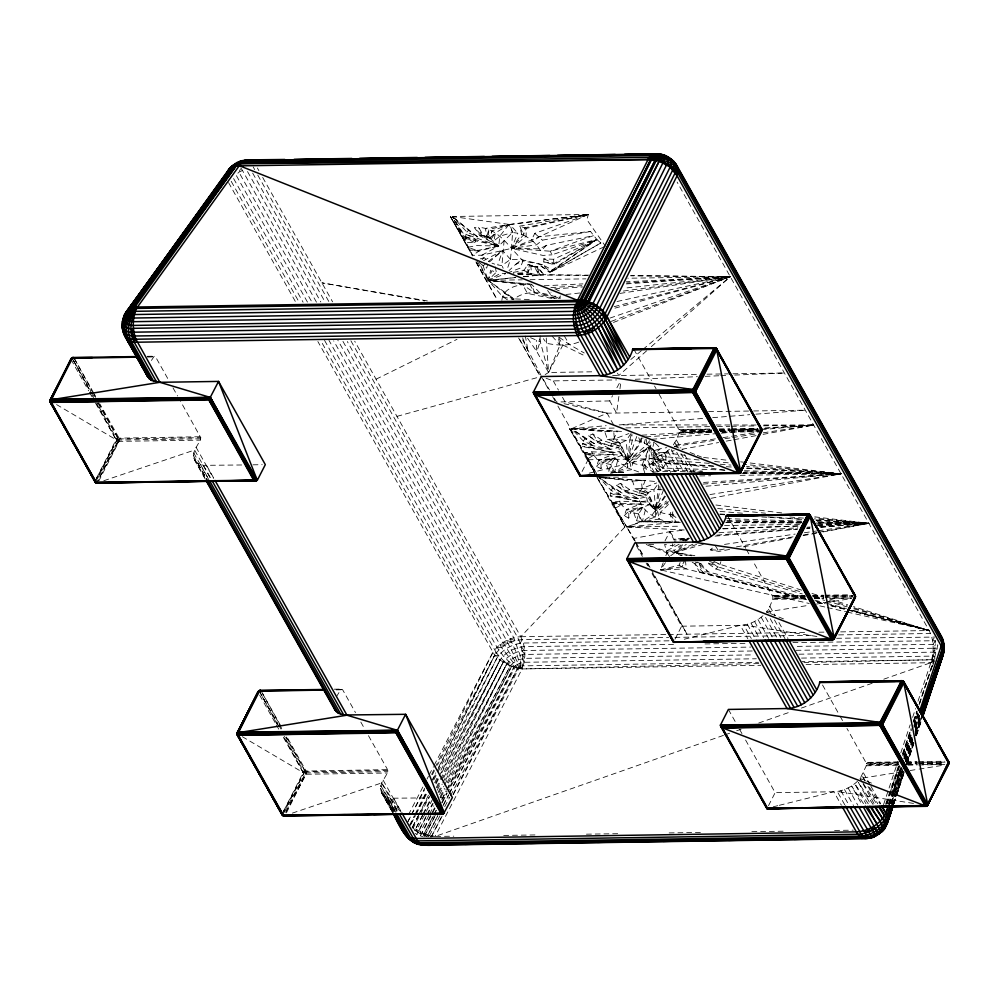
<?xml version="1.0" encoding="UTF-8"?>
<svg xmlns="http://www.w3.org/2000/svg" width="999" height="999" viewBox="0 0 999 999"><rect width="100%" height="100%" fill="white"/><g stroke="black" fill="none" stroke-linecap="round" stroke-linejoin="round"><path stroke-width="0.75" stroke-dasharray="5 3.75" d="M350.911 340.821L517.357 637C522.477 646.74 523.651 658.141 522.127 668.93L435.052 836.463L425.399 834.402L412.462 827.184L418.019 816.058M654.795 472.115C664.36 471.441 669.392 460.302 663.423 452.659L655.594 452.647C650.124 444.13 639.647 440.159 629.845 439.997L627.235 467.769L611.7 473.276M481.98 227.697C494.48 229.495 503.721 239.223 511.476 248.389L550.212 251.211L596.865 239.523L554.033 264.56L543.781 262L543.818 258.841L553.496 259.29L596.865 239.523L600.824 242.982L549.625 272.452L540.884 265.946L542.519 264.735L552.185 269.93L596.865 239.523L590.521 231.493L539.06 236.8L511.476 248.389L481.83 255.232L472.677 255.282L450.399 216.533L466.121 242.382L472.252 255.369M465.921 234.203L475.611 239.161L475.487 242.72L466.121 242.382L465.359 238.411L465.921 234.203L498.751 245.979L512.587 232.467L517.819 233.217L511.476 248.389L510.477 259.415L507.155 269.38M600.948 468.731L601.136 461.738L598.701 460.202L596.478 466.333L600.948 468.731L603.146 462.587L621.927 455.282C628.096 466.433 660.876 471.191 655.594 452.647L660.676 448.588L666.795 447.652M628.696 518.119L628.895 511.113L626.448 509.59L624.238 515.709L628.696 518.119L630.893 511.975L649.675 504.657C655.881 511.913 665.759 515.359 675.124 514.085M699.138 460.002L665.197 456.693L656.331 454.345L652.397 448.651L654.183 442.157L649.625 446.228L628.009 460.601L620.292 452.884L611.775 452.36L582.517 446.528L582.617 443.618L610.839 449.263L618.768 447.465L620.304 443.294L626.161 440.409L630.956 433.628M434.153 765.309L492.719 652.659C498.863 643.368 509.665 637.262 520.779 636.713L624.899 527.022L613.873 505.319L626.773 526.997L654.982 517.145L655.756 509.989L648.039 502.272L639.522 501.735L610.264 495.904L610.364 492.994L638.586 498.651L646.515 496.84L648.051 492.669L653.908 489.785L657.904 484.14M481.83 255.232L498.751 245.979L488.523 237.1L488.798 229.52L508.953 224.525L588.349 214.448L586.913 219.718L605.419 246.216M638.636 471.903L627.235 467.769L629.845 461.663L649.625 446.228L648.851 464.56L653.334 472.49L644.405 464.985L650.049 442.157M554.033 264.56L553.496 259.29M453.321 794.492L518.806 668.506L522.127 668.93C526.086 658.666 525.811 646.578 520.779 636.713L354.707 341.196M918.031 701.148L930.843 662.699C934.028 652.247 934.315 640.409 929.12 630.544L677.097 182.08M504.133 240.284L501.91 265.572L503.184 268.269M560.227 295.829L560.077 298.763L558.041 295.055M883.765 679.195L930.843 662.699L934.739 652.409L935.351 640.721L792.244 642.619M600.824 242.982L550.324 271.978L542.519 264.735L522.964 260.889L511.476 248.389L512.587 232.467L509.815 224.525L452.272 216.496L466.121 242.382M641.645 437.899L641.321 441.97L624.138 465.896L614.535 472.352L613.174 472.177L608.791 471.403L606.106 463.536L615.134 457.942L620.654 463.399L627.235 467.769M658.741 484.877L655.756 509.989L651.885 515.272L642.282 521.728L636.55 520.779L633.853 512.924L642.894 507.317C651.947 518.381 666.72 523.264 680.731 522.39M342.957 341.371L510.164 638.91L516.271 652.347L521.278 668.818L520.092 655.244L513.786 637.737L347.34 341.558M98.564 402.772L117.969 438.174L118.032 441.183L97.078 482.292L119.38 440.022L118.981 437.974L99.888 404.021M286.388 737.025L305.045 771.066L305.107 774.075L284.153 815.184M205.27 479.183L194.605 460.189L193.394 455.507L194.58 450.037L200.362 440.122L200.787 437.687L180.619 401.423M518.806 668.506L518.956 667.257L504.745 645.404L333.678 340.821M806.043 664.61L930.843 662.699L931.867 662.537L934.877 656.443L937.836 645.079L933.016 644.33L794.305 646.428M618.881 396.453L616.545 413.049L609.715 400.924L612.587 395.654M619.942 388.911L620.991 381.368M606.106 463.536L610.876 464.572L614.535 472.352L631.443 469.717L632.667 462.924L649.625 446.228L656.331 454.345L674.163 450.699M633.853 512.924L638.623 513.948L642.282 521.728L659.203 519.093L660.414 512.3L668.893 503.958M649.525 440.734L647.102 444.617L628.009 460.601A17.358 10.302 27 0 1 621.927 455.282L619.617 451.523L618.768 447.465L610.539 446.004L617.394 431.181L623.563 431.518M668.468 501.535L655.756 509.989A17.358 10.302 27 0 1 649.675 504.657L647.377 500.899L646.515 496.84L638.286 495.392L638.786 493.044L642.132 488.361L645.142 480.556L659.515 481.88M501.848 300.374C503.109 287.225 518.881 284.24 529.645 284.24L534.677 292.919L555.107 298.589M715.371 438.848L672.939 445.591L676.335 439.947L679.208 432.879L679.32 430.444L659.115 394.193M769.342 613.186L766.483 612.037L769.879 606.381L772.751 599.325L772.864 596.89L752.659 560.639M860.676 777.547L866.283 765.771L866.395 763.336L846.952 728.446M645.229 439.423L644.355 443.194L642.694 437.862M636.763 436.476L628.009 460.601L619.617 451.523L611.775 452.36L591.77 451.848L584.378 452.809L594.967 473.451M507.417 299.812L502.647 296.616L488.149 280.344L490.684 270.192M286.426 812.849L306.456 772.914L306.056 770.866L286.963 736.912M487.737 264.048L486.7 268.132L479.07 262.55L488.149 280.344L513.449 299.725C525.362 288.823 545.179 292.37 558.891 298.226M629.845 439.997L631.38 433.991M617.607 460.689L614.535 472.352L623.751 472.527M645.354 510.077L642.282 521.728L681.081 521.865M608.791 471.403L610.876 464.572L615.134 457.942L610.839 449.263L596.803 441.958L588.586 435.801L592.819 433.978L601.91 440.234L619.018 445.716L628.009 460.601L640.147 441.558L641.171 437.737M490.059 237.924L495.392 232.979L491.308 238.773L483.466 235.639L478.633 227.41L474.612 227.747L479.97 235.776L483.466 235.639L490.059 237.924L491.983 230.981L508.953 224.525L512.587 232.467L499.787 236.201L493.856 240.946L495.392 232.979L508.953 224.525L485.364 228.396L486.85 236.426L488.523 237.1L491.983 230.981M597.052 477.485L612.412 502.897L624.899 527.022L597.052 477.485L626.773 526.997L676.061 522.365L672.152 514.36L673.363 510.039M486.85 236.426L488.798 229.52M97.827 402.997L117.969 438.174L119.318 438.911L117.632 439.073L116.733 440.472L95.692 481.818L119.318 438.911L200.787 437.687M284.253 812L306.393 771.802L387.862 770.566L387.437 773.014L381.655 782.929L380.469 788.398L381.68 793.081L392.195 811.8M636.55 520.779L638.623 513.948L642.894 507.317L638.586 498.651L624.562 491.346L616.346 485.189L620.566 483.366L629.657 489.622L646.765 495.104L655.756 509.989L666.495 500.986M889.21 804.495L893.006 792.619M893.481 791.133L901.061 767.369M903.895 758.466L911.475 734.702M913.848 727.284L918.118 713.923M720.903 561.613L720.042 564.323L709.053 561.363L718.256 566.97L802.896 592.494M888.81 804.008L900.286 768.493M904.107 756.655L911.75 732.979M914.147 725.574L917.969 713.736M892.856 804.37L896.228 794.018M896.702 792.544L903.433 771.827M906.792 761.475L913.036 742.232M915.446 734.839L920.728 718.568M886.8 804.145L899.35 765.734M902.721 755.394L911.4 728.808M913.823 721.415L917.194 711.076M919.604 703.696L934.14 660.514L933.054 659.877L802.222 661.638M888.436 803.621L891.32 794.767M891.807 793.293L900.474 766.733M903.858 756.393L911.563 732.791M913.973 725.411L917.831 713.598M890.896 803.895L894.267 793.568M894.742 792.095L902.459 768.493M905.344 759.652L913.049 736.051M915.459 728.683L919.792 715.409M893.755 803.808L903.933 772.801M906.83 763.935L913.61 743.268M916.033 735.888L921.365 719.642M886.5 803.558L889.41 794.729M889.897 793.256L899.125 765.309M903.009 753.546L910.776 730.007M913.685 721.178L916.607 712.349M919.03 704.994L933.116 662.337L934.49 660.976M892.469 804.844L903.233 772.289M906.655 761.925L913.011 742.682M915.459 735.276L921.315 717.519L915.309 735.314M893.493 804.382L895.941 796.977M896.428 795.504L904.27 771.802M906.705 764.397L913.561 743.668M916.495 734.777L921.39 719.967M893.83 803.745L904.132 772.627M907.08 763.736L913.935 742.994M916.395 735.589L921.79 719.292M886.925 804.12L899.649 765.684M903.084 755.331L911.4 730.207M913.848 722.814L917.269 712.462M932.442 666.633L933.915 662.2L931.867 662.537L935.126 657.966M888.848 804.133L900.599 768.631M904.033 758.278L911.375 736.088M914.31 727.222L918.718 713.91M889.472 804.607L893.381 792.781M893.868 791.295L901.71 767.644M904.644 758.778L911.987 736.6M915.409 726.248L918.843 715.908M891.046 803.783L894.48 793.431M894.967 791.945L902.334 769.754M905.281 760.876L912.649 738.673M915.096 731.28L920.504 714.997M891.508 804.682L894.942 794.33M895.429 792.856L902.771 770.679M905.706 761.812L913.049 739.635M915.496 732.242L920.391 717.457M892.207 804.907L903.021 772.327M906.455 761.962L912.849 742.707M892.956 804.52L895.391 797.177M895.878 795.704L903.683 772.202M906.605 763.386L913.436 742.819M915.871 735.476L921.727 717.844M893.493 804.47L896.915 794.143M897.402 792.669L904.245 772.04M906.692 764.66L914.023 742.557M916.47 735.177L921.365 720.441M883.541 804.67L897.826 761.787M900.786 752.909L910.151 724.812M912.611 717.419L915.571 708.541M885.576 804.332L898.95 764.397M902.409 754.045L910.826 728.895M913.311 721.503L916.77 711.151M919.242 703.746L933.116 662.337M889.497 804.757L892.444 795.953M892.931 794.48L901.772 768.044M904.719 759.228L912.075 737.2M915.521 726.922L919.442 715.172M893.556 796.603L891.083 803.958L894.642 793.568M894.055 795.129L902.946 768.656M905.406 761.3L912.811 739.235M915.284 731.88L920.229 717.17M892.519 804.919L903.883 771.066M906.355 763.711L913.273 743.106M915.746 735.751L921.677 718.081M540.097 335.527L540.147 341.646L536.788 351.536L548.551 372.477L594.867 371.765M895.141 792.095L902.671 770.029M905.681 761.213L912.711 740.621M915.221 733.266L920.241 718.556M510.477 259.415L502.659 250.499L497.689 264.935L501.91 265.572L510.477 259.415L521.578 259.64L542.519 264.735M888.948 804.183L901.597 767.444M904.632 758.628L912.224 736.575M915.259 727.759L919.317 716.008M663.186 562.812L660.501 569.917L809.227 603.483M665.858 555.706L666.932 552.872L664.597 544.405L672.427 545.754L675.187 544.505M477.347 261.363L488.149 280.344L531.468 284.24L534.677 292.919L522.614 284.69L488.149 280.344L491.845 270.729L496.303 272.19L488.149 280.344L514.06 298.876L532.742 299.675M507.167 273.102L520.167 268.157L522.964 260.889L515.496 264.523L508.991 270.604M663.548 489.922L655.756 509.989L647.377 500.899L639.522 501.735L619.53 501.223L612.137 502.197L612.412 502.897L649.675 504.657M665.421 562.662L660.501 569.917L679.12 565.159L680.119 562.574M806.805 599.712L686.238 568.906L660.501 569.917L681.83 566.82L684.315 560.427M521.278 668.818L522.402 665.921L523.239 665.858L758.578 662.3M644.755 472.852L642.232 464.947L649.625 446.228L656.78 456.168M667.844 521.628L642.282 521.728L672.514 522.227L669.992 514.323L671.69 510.002M240.397 169.006L238.998 172.352L235.826 174.613L307.592 302.322M545.154 374.575L548.551 372.477L560.002 344.992L557.979 336.363M654.982 517.145L657.592 511.038L668.069 502.872M604.02 246.878L549.625 272.452L596.865 239.523L551.997 254.82L550.212 251.211L593.381 235.677L546.478 245.329L540.859 250.961L536.538 244.817L531.593 239.935L534.765 233.341L588.349 214.448L452.272 216.496L465.359 238.411L475.487 242.72M410.277 825.399L415.122 815.634M415.809 814.235L426.186 793.306M433.104 779.357L436.575 772.377M437.262 770.978L494.692 655.169C500.761 646.141 511.338 640.247 522.202 639.685L668.706 637.462M529.645 284.24L488.149 280.344L483.116 265.796L484.952 262.113M409.428 825.461L414.285 815.771M414.972 814.385L426.073 792.232M431.618 781.156L435.776 772.851M438.549 767.319L494.692 655.169L317.869 341.533M418.706 814.672L428.434 795.216M434.677 782.716L438.149 775.761M440.921 770.204L497.14 657.654C502.997 649.125 513.036 643.618 523.339 643.031L669.842 640.809M422.365 815.421L415.434 829.295L422.689 815.484M423.064 814.035L430.681 798.775M436.226 787.674L439.697 780.731M440.384 779.345L499.999 660.027C505.482 652.247 514.697 647.277 524.175 646.665L676.91 644.355M426.261 815.983L416.858 834.352L413.623 832.542M426.96 814.597L432.505 803.508M438.049 792.432L442.207 784.115M442.894 782.741L503.196 662.225C508.154 655.406 516.296 651.098 524.675 650.499L750.674 647.09M407.292 822.876L410.764 815.958M411.463 814.572L424.662 788.286M431.605 774.437L434.378 768.905M435.077 767.519L492.719 652.659L496.378 652.797C501.91 659.602 508.566 666.857 517.682 668.256L522.402 665.921M434.602 807.804L420.304 835.851L416.858 834.352M440.197 796.653L444.393 788.286M447.19 782.704L506.643 664.198C510.939 658.528 517.782 655.007 524.837 654.432L752.397 650.986M96.441 478.334L116.096 439.71L117.969 438.174L200.474 436.738M283.516 811.225L303.172 772.602L305.045 771.066L387.562 769.63L387.862 770.566M282.767 814.709L303.808 773.351L304.707 771.952L306.393 771.802L305.045 771.066L285.677 737.237M582.092 471.503L588.074 459.752L557.904 406.069M423.851 836.987L435.564 815.221M674.962 639.26L681.618 626.198L651.435 572.514M768.506 805.706L775.149 792.644L744.979 738.96M98.651 481.331L119.043 441.346L200.362 440.122M426.76 836.475L424.513 835.701L424.051 833.815L433.316 815.771M434.028 814.385L436.163 810.214M441.858 799.113L446.128 790.783M446.84 789.397L510.239 665.883L513.274 662.861L518.831 659.69L524.662 658.341L753.77 654.869M435.377 814.972L425.399 834.402L428.496 836.001L429.545 835.526L440.384 814.959M441.783 802.484L446.765 792.756M449.612 787.212L511.563 666.433L511.713 664.235L503.321 656.031L497.027 647.302L324.475 340.247M427.847 835.114L437.799 815.696L427.847 835.114L428.496 836.001L427.884 836.862M443.494 804.595L448.476 794.879M449.188 793.493L513.923 667.245L447.902 791.932M433.104 836.213L431.868 836.775L431.73 836.038L442.382 815.234M453.047 794.43L517.682 668.256L501.598 647.639L328.971 340.359M428.496 836.001L424.513 835.701L421.153 834.19L417.882 832.354L416.67 830.119L432.267 799.849M437.237 790.209L440.784 783.328M443.618 777.834L503.196 662.225L511.713 664.235L516.57 667.981L515.784 665.496L519.855 663.174L524.113 662.287L756.33 658.766M428.858 815.471L420.292 832.13L421.153 834.19L418.643 831.218L426.635 816.033M429.57 814.085L433.853 805.756M439.56 794.655L443.843 786.325M444.555 784.939L506.643 664.198L499.999 660.027L494.692 655.169L437.387 765.147M410.989 824.025L415.259 815.771M415.971 814.397L427.36 792.394M433.778 780.019L437.337 773.151M438.049 771.777L497.14 657.654M411.95 827.946L413.299 827.859L419.692 815.471M420.404 814.098L429.645 796.215M436.039 783.84L438.886 778.333M441.72 772.826L499.999 660.027L504.045 661.063M408.454 814.772L423.451 785.913M427.023 779.045L428.446 776.298M429.158 774.924L433.441 766.683M442.957 806.043L448.713 794.967M449.438 793.581L514.922 667.594L514.647 666.495L515.784 665.496L520.092 668.668L519.792 666.783L506.593 640.496L337.862 340.247M431.73 836.038L442.52 815.259M408.017 821.503L410.876 816.008M411.588 814.635L424.488 789.884M432.367 774.762L434.515 770.641M539.535 338.911L548.551 372.477L562.899 345.042L558.678 337.6M412.462 827.184L428.384 796.79M435.614 782.979L438.511 777.447M439.235 776.061L499.999 660.027M424.051 833.815L433.379 815.971M434.09 814.597L436.251 810.489M441.983 799.512L446.291 791.283M447.003 789.909L511.563 666.433L514.647 666.495M665.034 540.796L669.805 531.68L683.716 530.194M423.414 814.11L430.669 800.299M437.187 787.874L440.821 780.968M441.546 779.595L503.196 662.225M427.372 814.647L433.179 803.608M438.998 792.569L442.644 785.664M445.554 780.144L506.643 664.198L510.239 665.883L448.052 783.616M435.027 808.253L422.015 832.904L424.513 835.701M440.821 797.302L445.154 789.098M444.717 806.73L449.775 797.14M450.499 795.766L517.682 668.256M442.095 802.896L447.165 793.306M95.03 481.093L116.733 440.472L116.708 438.936L97.128 403.421M282.105 813.985L303.808 773.351L303.783 771.827L284.203 736.313M285.614 812.462L306.119 774.237L387.437 773.014M616.895 387.762L620.491 381.181M522.202 639.685L520.092 643.344L524.175 646.665M151.436 360.439L154.171 356.293L155.419 356.606L169.168 381.056M336.338 696.865L340.671 689.785L342.495 689.497L355.482 712.587M801.535 658.091L932.454 656.106L934.739 652.409L936.313 652.759M679.12 565.159L681.83 566.82L685.514 560.988M664.66 496.016L655.756 509.989L647.589 493.231L635.214 488.773L632.454 481.043L598.925 477.46L611.138 490.447L620.379 494.792L622.052 493.007L598.925 477.46L603.558 477.035M583.379 441.058L585.039 438.474L594.305 443.631L592.619 445.417L583.379 441.058L571.54 428.721L592.844 419.405M611.138 490.447L612.799 487.849L598.925 477.46L628.408 477.01M798.963 654.195L933.004 652.16L935.364 648.501L937.299 648.938M796.028 650.324L933.178 648.251L935.564 644.567M932.517 640.496L933.99 638.211M933.016 644.33L935.351 640.721M546.478 245.329L539.56 248.826L511.476 248.389L521.603 234.228L519.742 226.111L588.349 214.448L539.06 236.8L533.091 241.234L511.476 248.389L542.919 255.419L551.997 254.82M665.521 496.316L655.756 509.989L648.051 492.669L642.132 488.361L635.214 488.773M508.953 224.525L499.787 236.201L498.751 245.979L478.958 251.111L472.677 255.282M930.843 662.699L933.054 659.877M590.521 231.493L542.357 240.172L536.538 244.817L511.476 248.389L523.513 234.94L526.211 228.409L588.349 214.448L509.815 224.525L517.819 233.217M466.97 232.068L468.556 230.307L477.51 236.825L466.97 232.068L452.272 216.496L465.409 236.763L475.349 240.747L498.751 245.979L478.471 250.324L469.293 250.1L478.958 251.111L467.907 247.315L450.399 216.533L472.539 255.919M552.185 269.93L550.324 271.978L540.884 265.946M682.679 544.78L675.274 552.397L666.932 552.872L646.228 544.53L656.942 544.455M686.912 540.422L689.035 538.236L675.062 538.973L674.063 539.959L669.805 531.68L633.703 538.424L626.773 526.997L640.921 521.565L638.623 513.948M596.478 466.333L601.136 461.738L615.134 457.942L598.701 460.202L612.812 454.582L621.927 455.282M624.238 515.709L628.895 511.113L642.894 507.317L626.448 509.59L640.559 503.958L621.366 504.732L612.961 503.983L620.441 503.371L624.562 508.141M482.055 259.64L484.053 257.705L489.498 261.938L502.659 250.499L483.341 260.814M646.653 350.811L618.781 375.524L617.057 372.465M651.298 346.69L730.269 276.686L630.856 275.612M588.074 459.752L646.753 458.866C655.644 458.529 664.123 454.37 670.504 448.289M681.618 626.198L740.284 625.312C749.175 624.974 757.654 620.816 764.035 614.735M857.579 781.181C851.198 787.262 842.719 791.42 833.828 791.757L775.149 792.644M95.492 403.034L116.096 439.71L118.032 441.183L119.38 440.022L200.799 438.798M283.329 737.287L303.172 772.602L305.107 774.075L306.456 772.914L387.874 771.678M483.116 265.796L486.301 263.124M630.844 359.478L641.633 350.499M642.832 349.5L730.269 276.686L630.656 275.824M669.505 556.618L666.932 552.872L674.113 550.661L681.006 544.93M685.589 541.108L689.035 538.236L674.063 539.959M511.476 248.389L526.123 236.201L526.211 228.409L519.742 226.111L523.513 234.94L531.593 239.935M729.607 549.425L718.893 551.423L710.227 549.862L714.285 546.565M715.759 568.993L718.256 566.97L706.967 562.537L715.759 568.993L802.297 593.955M515.496 264.523L521.578 259.64M488.424 261.338L502.659 250.499M670.666 555.781L686.251 544.355M116.708 438.936L119.38 440.022L118.544 439.435L116.733 440.472M303.783 771.827L306.456 772.914L305.619 772.327L303.808 773.351M679.12 544.205L666.121 551.161L646.228 544.53M685.314 540.471L689.035 538.236L674.45 541.333M515.796 277.547L488.149 280.344L500.724 273.152L505.731 273.651L488.149 280.344L522.29 279.82M569.667 428.758L587.936 458.578L593.606 455.344L612.812 454.582L584.665 453.521L569.667 428.758L594.767 473.426M615.684 507.967L621.366 504.732M316.483 302.197L242.42 170.417L238.998 172.352L312.3 302.784M543.781 262L554.083 263.486L596.865 239.523M376.061 379.195L457.005 339.335M601.91 440.234L596.803 441.958L610.539 446.004L619.018 445.716M629.657 489.622L624.562 491.346L638.286 495.392L646.765 495.104M692.944 544.168L675.274 552.397L672.939 547.939L672.364 543.831M683.491 540.746L689.035 538.236L682.092 540.571M598.526 416.92L607.055 413.186L700.786 411.775M613.461 322.452L730.269 276.686L627.834 278.234M611.238 321.378L730.269 276.686L626.336 281.768M592.619 445.417L585.039 438.474L571.54 428.721L604.707 431.668L607.467 439.385L614.373 438.986L628.858 433.578M632.454 481.043L645.142 480.556L598.925 477.46L641.445 480.569L642.132 488.361L656.618 482.954M696.603 544.43L675.274 552.397L680.469 555.419M610.327 473.239L613.174 472.177L610.876 464.572M578.733 342.12C568.556 346.104 557.217 345.417 546.678 343.356L543.381 338.673M723.413 735.401L435.052 836.463L453.783 836.175M724.874 734.889L730.769 732.829M736.65 730.756L741.058 729.22M758.716 723.026L791.083 711.688M801.385 708.079L873.463 682.804M609.927 318.094L730.269 276.686L626.673 282.979M103.809 480.731L194.58 450.037L211.351 479.895M292.345 813.124L381.655 782.929L399.812 811.25M480.319 258.853L484.053 257.705M703.296 544.393L675.274 552.397L681.917 555.619M396.953 416.371L540.422 376.71M614.959 308.142L730.269 276.686L626.148 283.916M614.173 306.656L730.269 276.686L624.887 288.099M589.185 473.164L646.753 458.866L654.295 472.29M684.24 639.235L740.284 625.312L747.826 638.736M773.226 806.805L777.771 805.681M779.295 805.306L833.828 791.757L841.333 805.119M617.045 301.511L730.269 276.686L622.215 291.221M588.349 214.448L524.762 227.784L523.513 234.94L521.603 234.228M467.907 247.315L476.298 245.604L498.751 245.979L481.818 235.552L474.612 227.747M711.063 498.301L841.033 473.801L745.279 462.4M743.381 546.84L792.357 537.674M803.071 535.664L816.845 533.079M822.964 531.943L868.88 523.339L813.248 516.67M681.83 449.288L718.618 442.532M726.273 441.121L732.404 439.997M733.94 439.71L756.93 435.489M763.074 434.365L813.648 425.062L757.904 425.012M724.287 549.038L718.206 550.124L710.227 549.862M736.463 546.878L794.305 536.6M803.433 534.977L811.038 533.616M812.562 533.354L817.132 532.542M818.656 532.267L868.88 523.339L814.872 518.044M513.299 272.352L523.888 270.529L531.58 273.788L538.836 275L588.623 275.474M722.951 437.649L759.315 431.868M710.002 494.555L841.033 473.801L743.868 464.348M766.483 612.037L808.915 605.294M816.483 604.083L851.348 598.551M902.447 771.74L860.014 778.471L862.262 782.492M910.027 770.529L917.606 769.33M919.117 769.093L944.879 764.997M674.437 446.466L717.282 439.885M724.924 438.711L731.043 437.762M732.579 437.537L757.055 433.766M763.174 432.829L813.648 425.062L762.437 425.836M620.029 293.406L730.269 276.686M724.512 544.405L795.154 534.09M804.37 532.754L816.658 530.956M818.193 530.731L868.88 523.339L814.61 518.993M565.996 294.48L579.944 292.969M488.149 280.344L515.796 277.422M523.476 276.623L538.836 275L534.577 266.795L527.772 264.435L523.888 270.529L520.167 268.157M523.476 276.773L543.868 274.675L588.923 275.162M692.195 562.187L694.792 563.698L699.612 572.152L708.029 571.803L805.793 597.777M706.018 486.251L841.033 473.801L746.503 466.308M536.65 266.958L540.372 275.062L534.577 266.795L537.749 266.858L543.868 274.675L536.65 266.958L530.806 265.871L527.934 272.577L513.136 273.289M651.872 439.31L715.047 433.741M721.203 433.204L759.727 429.807M761.263 429.682L813.648 425.062L759.477 428.259M594.305 443.631L571.54 428.721L606.156 425.686M715.047 536.126L797.402 529.283M806.73 528.508L809.839 528.246M820.716 527.347L868.88 523.339L816.146 520.029M619.105 424.937L704.982 418.281M712.699 417.657L749.737 414.672M755.906 414.173L805.294 410.189L750.699 411.014M716.795 535.114L797.489 528.871M806.805 528.146L809.914 527.909M820.778 527.06L868.88 523.339L816.108 520.204M703.021 484.078L841.033 473.801L744.929 467.844M554.657 288.886L582.629 286.938M645.804 436.9L712.637 432.192M720.404 431.643L757.704 429.008M763.923 428.571L813.648 425.062M413.299 827.859L414.797 830.256L416.67 830.119M703.583 482.43L841.033 473.801L744.854 468.169M805.506 598.701L702.996 572.29L694.792 563.698L701.061 563.873L708.029 571.803L699.213 563.985L695.217 562.05M718.855 532.742L797.726 527.797M807.017 527.222L810.102 527.022M819.38 526.448L868.88 523.339L816.245 521.603M666.121 551.161L674.113 550.661M550.911 287.587L581.83 285.702M641.857 435.189L711.5 431.081M719.243 430.631L730.069 429.995M731.618 429.895L757.929 428.346M604.707 431.668L617.394 431.181L571.54 428.721L614.997 428.072M544.13 285.789L582.904 283.891M635.189 379.283L697.364 376.673M705.132 376.348L719.13 375.761M720.679 375.686L728.446 375.362M734.665 375.1L784.402 373.014L730.232 373.838M723.101 528.883L799.1 525.986M817.706 525.287L868.88 523.339L817.444 522.277M722.602 528.671L798.85 525.899M817.532 525.212L868.88 523.339L816.033 522.589M758.778 663.586L522.127 668.93L760.813 665.297M803.92 662.562L931.58 659.677M711.7 431.293L679.42 431.918L711.688 431.805M720.916 431.106L730.132 430.931M731.668 430.894L759.327 430.357L731.63 430.369M805.231 597.739L772.964 598.364L805.219 598.251M814.447 597.552L823.676 597.377M825.211 597.34L852.871 596.803L825.174 596.815M898.775 764.185L866.495 764.809L898.763 764.697M906.455 764.023L917.207 763.823M918.743 763.785L944.867 763.273M530.057 279.708L585.926 278.858M147.153 356.306L154.833 356.193M147.74 356.718L155.419 356.606M147.465 356.993L153.596 356.893M612.624 375.612L697.727 374.325M707.017 374.188L728.683 373.863M546.078 378.259L553.284 380.894L616.57 379.932M609.715 400.924L556.543 402.035L553.434 396.703M708.578 411.65L749.138 411.039M625.861 427.909L709.665 426.635M717.432 426.523L729.844 426.336M731.393 426.311L756.231 425.936M709.839 429.046L678.97 429.508L709.952 429.395M719.105 428.908L729.907 428.746M731.443 428.721L757.692 428.334M711.713 429.97L679.32 430.444L711.625 430.394M719.43 429.845L730.219 429.695M731.768 429.67L757.979 429.27L731.643 429.333M679.208 432.879L713.099 432.355M722.327 432.217L730.032 432.105M731.568 432.08L759.29 431.643L731.655 431.73M194.605 460.189L198.077 463.598L203.434 465.334L243.694 464.96M252.959 464.822L262.225 464.685M699.812 475.936L710.676 475.774M740.159 475.324L841.033 473.801L743.556 470.654M634.39 540.571L626.773 526.997L681.093 526.173M724.55 525.524L800.586 524.375M817.669 524.113L868.88 523.339L816.108 522.927M804.919 595.466L772.514 595.953L805.044 595.841M812.637 595.354L823.438 595.192M824.987 595.167L851.223 594.78M805.244 596.415L772.864 596.89L805.169 596.84M812.961 596.291L823.763 596.128M825.299 596.116L853.059 595.704L825.174 595.779M772.751 599.325L805.094 598.826M814.335 598.688L823.576 598.538M829.732 598.451L851.298 598.114L829.794 598.164M520.779 636.713L666.82 634.502M668.368 634.477L808.066 632.367M818.93 632.205L825.137 632.117M840.659 631.88L929.12 630.544L853.496 606.593M674.937 637.374L813.648 635.277M838.586 634.889L930.544 633.503M836.613 638.286L934.727 637.075M704.969 643.93L748.601 643.281M334.228 689.198L341.908 689.085M336.351 689.585L342.495 689.497M336.076 689.859L340.671 689.785M898.463 761.912L866.046 762.399L898.576 762.287M906.18 761.8L916.982 761.638M918.518 761.613L944.767 761.226M897.239 762.874L866.395 763.336L898.7 763.286M906.505 762.736L917.294 762.574M918.843 762.562L945.054 762.162L918.718 762.212M866.283 765.771L898.625 765.271M907.866 765.134L917.107 764.984M918.643 764.959L944.829 764.56L918.73 764.622M392.495 812.037L381.68 793.081L385.152 796.478L390.509 798.226L429.233 797.876M440.035 797.714L449.3 797.577M503.721 835.426L536.5 834.927M586.438 834.177L619.218 833.678M669.155 832.916L701.935 832.429M751.872 831.668L786.201 831.156M834.59 830.419L853.321 830.144M719.243 429.37L730.094 429.333M720.903 431.768L730.119 431.743M623.551 472.315L614.535 472.352L623.601 472.502M812.786 595.816L823.626 595.779M814.435 598.214L823.651 598.176M906.318 762.262L917.169 762.225M907.979 764.66L917.194 764.622M719.33 430.382L730.094 430.369M812.861 596.828L823.626 596.815M906.405 763.273L917.169 763.261M918.705 763.261L944.867 763.224M623.176 424.875L708.353 424.962M716.096 424.975L756.355 425.012M517.894 273.714L531.58 273.788L530.806 265.871L537.749 266.858L527.772 264.435L527.934 272.577L529.358 265.309L537.749 266.858M741.57 473.376L841.033 473.801L744.455 471.878M725.823 522.627L802.01 523.001M816.008 523.076L868.88 523.339M743.306 473.114L841.033 473.801L743.156 472.49M726.098 522.227L802.147 522.814M702.759 471.953L657.704 471.353L651.598 463.823L660.327 470.204L702.397 471.041M727.422 521.328L802.035 522.39M611.038 443.668L619.83 443.843L628.009 460.601L632.317 440.097L631.868 434.016M638.786 493.044L647.589 493.231M727.047 520.392L801.86 521.953M713.835 466.358L665.746 463.536L656.493 459.415L649.625 446.228L653.646 462.837L663.099 468.069L724.999 470.054M518.144 274.051L535.202 274.6M726.46 518.618L802.309 521.141M517.769 274.138L538.836 275M657.592 489.373L662.387 489.785M626.773 526.997L685.252 530.032M571.54 428.721L613.698 431.193L614.373 438.986L620.304 443.294L628.009 460.601L626.161 440.409L614.373 438.986M932.454 656.106L934.877 656.443M719.879 514.485L724.537 514.76M761.787 516.982L803.696 519.468M656.493 459.415L665.871 462.949L713.923 465.934M726.335 466.695L732.529 467.082M719.992 513.986L724.65 514.285M768.069 517.007L802.185 519.155M497.027 647.302L501.598 647.639M709.302 463.361L665.908 459.927L656.83 457.792L665.871 462.949M720.154 464.223L731.006 465.084M720.017 511.413L743.281 513.286M789.797 517.007L803.758 518.119M593.606 455.344L585.214 454.595L592.694 453.996L596.803 458.766M610.839 449.263L582.517 446.528M638.586 498.651L610.264 495.904M714.56 461.501L729.982 462.999M717.644 508.503L765.484 513.199M933.178 648.251L935.364 648.501M494.692 655.169L498.588 655.631M663.423 452.659L685.052 455.232M703.583 457.442L728.296 460.377M740.646 461.85L743.743 462.225M642.132 488.361L653.908 489.785L655.756 509.989L660.077 489.485L659.852 486.438M715.908 505.007L783.89 513.161M933.004 652.16L934.739 652.409M584.378 452.809L592.694 453.996L591.77 451.848M612.137 502.197L620.441 503.371L619.53 501.223M499.999 644.692L504.745 645.404M724.912 470.292L650.199 458.578L657.742 472.003M816.92 636.488L743.743 625.024L751.285 638.448M913.511 803.421L837.274 791.47L844.779 804.832M118.032 441.183L119.043 441.346M305.107 774.075L306.119 774.237M694.854 555.694L675.274 552.397L682.055 555.419M427.385 300.924L321.915 282.854L424.612 300.961M503.184 642.444L508.129 643.468M551.748 298.489L527.484 293.419L522.614 284.69M691.495 555.831L675.274 552.397L687.025 555.519M563.973 403.671L607.055 413.186L613.686 425.025M819.854 605.881L825.923 607.255M827.447 607.592L845.654 611.7M847.177 612.05L929.12 630.544L853.383 607.717M649.625 446.228L655.544 461.226L665.746 463.536M465.409 236.763L498.751 245.979L479.97 235.776M465.359 238.411L475.349 240.747M607.467 439.385L620.304 443.294M639.922 490.771L648.051 492.669M611.775 452.36L591.545 447.427L582.617 443.618M639.522 501.735L619.293 496.803L610.364 492.994M817.369 602.372L824.924 604.283M830.968 605.806L846.066 609.615M847.577 609.989L929.12 630.544L848.551 607.305M699.612 572.152L805.306 599.038M817.382 602.11L824.937 604.033M830.981 605.569L846.078 609.415M847.589 609.802L929.12 630.544L847.901 608.965M816.058 601.41L825.112 603.746M831.143 605.294L846.215 609.178M852.247 610.739L929.12 630.544M814.822 600.174L825.349 602.971M826.847 603.371L846.403 608.566M607.055 413.186L565.097 401.923L562.15 396.665M506.593 640.496L511.663 641.882M502.647 296.616L513.449 299.725M814.235 597.402L824.674 600.411M826.173 600.849L847.065 606.868M483.466 235.639L488.523 237.1M813.298 595.629L823.688 598.763M829.632 600.549L847.452 605.918M801.598 590.147L720.042 564.323L712.012 560.514M811.975 593.443L823.838 597.202M829.769 599.075L847.564 604.707M612.175 441.396L619.83 443.843M420.304 835.851L422.664 836.6M556.468 298.564L540.197 293.144L531.468 284.24M491.308 238.773L481.818 235.552L478.633 227.41M510.164 638.91L515.259 640.721M588.586 435.801L597.802 441.471L610.539 446.004M616.346 485.189L625.549 490.859L638.286 495.392M530.556 337.699L540.147 341.646M492.02 263.162L494.655 264.136M674.375 446.166L682.954 449.625M690.109 452.497L695.828 454.807M697.252 455.382L701.548 457.117M770.766 613.761L785.077 619.53M871.453 783.091L860.014 778.471L862.549 782.342M117.632 439.073L118.544 439.435M304.707 771.952L305.619 772.327M601.136 461.738L603.146 462.587M628.895 511.113L630.893 511.975M555.819 289.398L559.29 290.909M696.99 562.062L701.061 563.873M543.818 258.841L554.083 263.486M681.83 566.82L686.238 568.906L685.639 562.312M562.899 345.042L586.251 356.556M559.015 298.526L555.369 296.653L554.095 294.056M431.868 836.775L429.545 835.526L431.181 837.637M622.052 493.007L612.799 487.849L620.379 494.792M559.128 337.187L569.43 344.543L584.215 352.997M504.37 293.194L514.06 298.876M56.568 404.583L116.096 439.71L96.366 403.109M242.32 736.688L303.172 772.602L284.178 737.349M414.797 830.256L417.882 832.354M534.765 233.341L542.357 240.172M477.51 236.825L452.272 216.496L468.556 230.307M672.152 514.36L677.734 519.055M655.344 443.181L660.676 448.588L654.183 450.624L656.331 454.345M655.544 461.226L663.099 468.069M521.153 646.99L524.675 650.499M653.646 462.837L660.327 470.204M552.135 336.176L560.002 344.992M521.977 650.824L524.837 654.432M642.232 464.947L647.439 471.84M669.992 514.323L676.061 522.365M547.589 290.472L551.061 295.167L550.998 292.133M669.805 531.68L675.062 538.973M527.572 338.261L536.788 351.536L536.301 340.259M863.511 803.646L851.535 785.976L862.05 804.682M868.231 803.77L854.719 783.703L865.958 803.77M873.039 804.42L858.428 782.467L870.316 803.933M715.296 545.754L718.893 551.423M592.819 433.978L597.802 441.471M620.566 483.366L625.549 490.859M863.386 783.628L876.885 804.232M865.284 780.818L861.975 775.674L864.984 781.018M869.405 787.249L880.131 803.995M496.378 652.797L320.504 340.234M396.89 811.5L380.756 785.726L395.017 811.151M240.871 167.882L242.42 170.417M394.63 811.663L380.469 788.398L393.231 811.138M564.285 335.914L569.43 344.543M522.514 654.745L524.662 658.341M596.665 473.663L586.126 455.931L596.366 476.136M393.032 811.65L380.769 790.871L392.794 812.274M543.319 379.358L549.537 390.035M587.936 458.578L596.565 473.414M72.265 358.354L90.859 390.821M91.633 392.17L94.73 397.59M259.34 691.246L277.934 723.713M278.709 725.062L281.031 729.12M633.915 349.375L651.485 380.607M654.532 386.039L656.068 388.761M727.459 515.821L745.778 548.414M746.553 549.775L748.838 553.846M822.527 684.977L839.322 714.859M840.084 716.221L843.144 721.653M676.335 439.947L680.856 447.989M684.64 454.707L694.442 472.152M769.879 606.381L775.149 615.784M778.92 622.489L787.974 638.598M674.899 442.782L677.172 446.803M680.943 453.521L691.495 472.315M768.443 609.228L770.704 613.249M774.475 619.967L785.039 638.748M676.71 452.297L688.024 472.427M770.254 618.743L780.806 637.537M671.253 449.637L684.078 472.452M765.546 617.419L776.86 637.549M667.644 450.811L679.707 472.29M761.176 617.257L773.251 638.736M664.46 453.084L675.012 471.878M757.991 619.53L768.556 638.324M661.026 455.044L670.829 472.502M754.557 621.49L763.611 637.599M848.101 787.936L857.854 805.306M657.429 456.643L665.734 471.416M750.973 623.089L759.265 637.861M844.505 789.535L853.521 805.569M653.796 457.842L662.087 472.602M747.327 624.288L754.869 637.699M840.871 790.721L849.125 805.431M553.284 380.894L558.453 390.097M633.703 538.424L635.189 541.058M635.926 542.37L644.068 556.868M647.777 563.461L649.999 567.42M635.152 541.933L643.543 556.855M647.352 563.636L648.888 566.358M652.697 573.139L687.012 634.203L651.473 570.054M541.308 376.536L548.851 389.96M552.622 396.665L554.882 400.699M636.351 545.666L642.382 556.406M646.153 563.111L647.664 565.796M728.383 709.427L735.926 722.851M739.697 729.557L741.957 733.591M476.361 262.712L497.465 300.237M518.618 337.987L539.672 375.374L519.517 339.011M257.367 167.982L258.891 170.679M262.687 177.447L332.592 301.848M253.184 166.92L254.708 169.63M257.754 175.062L329.533 302.772M252.66 173.089L325.199 302.16M247.515 171.553L320.816 301.973M233.616 178.571L303.097 302.21M231.181 181.281L299.126 302.197M228.546 182.567L295.729 302.135M172.989 387.849L177.572 395.991M360.826 722.09L364.647 728.883M368.469 735.676L387.562 769.63M206.643 465.522L213.499 477.734M393.718 798.413L401.223 811.775M196.029 447.202L213.574 478.409M203.434 465.334L211.051 478.908M390.509 798.226L398.014 811.588M200.549 464.685L208.941 479.62M193.681 452.834L208.941 479.97M395.891 812.287L387.624 797.577L394.543 811.026M198.077 463.598L207.218 479.87M393.419 811.188L385.152 796.478L392.944 811.126M193.394 455.507L207.118 479.932M193.694 457.979L205.981 479.72M392.919 812.349L383.141 794.967L392.182 811.35M73.926 357.842L92.258 390.434M93.019 391.795L96.079 397.227M261.001 690.734L282.392 728.758M863.411 772.826L870.166 784.877M870.916 786.225L880.656 803.633M867.981 786.375L877.721 803.783M863.011 783.828L874.25 803.908M475.936 261.95L496.953 299.363M383.104 780.094L401.099 812.224M381.655 782.929L397.402 811.038M259.678 695.167L275.699 723.701M276.461 725.062L278.746 729.133M71.079 359.565L88.624 390.809M89.386 392.17L92.445 397.602M278.933 726.76L260.102 692.607L278.334 726.498M73.776 361.089L91.858 393.868M262.5 693.456L281.905 728.858M74.675 359.203L93.344 393.244M94.081 394.605L95.579 397.327M541.046 375.374L521.803 338.299M476.261 261.888L486.276 280.369M73.726 361.064L91.259 393.606M91.995 394.967L93.456 397.677M644.405 464.985L647.664 471.653M699.213 563.985L702.996 572.29M522.652 337.937L528.221 351.648L525.324 336.064M522.777 658.628L524.113 662.287M638.773 437.662L640.147 441.558M495.204 266.82L496.303 272.19M657.592 511.038L659.203 519.093M629.845 461.663L631.443 469.717M646.241 439.473L647.102 444.617M546.241 338.037L548.551 372.477"/><path stroke-width="1.5" d="M644.842 349.163L715.047 347.814L716.72 349.038L715.521 347.864L632.866 349.063L715.521 347.864L716.071 349.313L694.979 390.659L533.429 393.094L579.957 475.861L740.072 472.727L740.721 472.065L716.42 348.451L715.047 347.814L632.866 349.063C628.933 363.761 615.259 375.062 599.987 375.649L541.308 376.536L533.354 392.245L579.957 475.861L740.059 473.026L761.975 430.02L744.792 399.85M809.053 514.31L807.629 514.885L786.163 558.766L831.305 639.26L833.603 639.472L855.356 597.165L809.465 514.91L725.986 516.108L808.166 514.36L810.251 515.484L809.053 514.31L726.935 515.409L809.053 514.31L809.602 515.759L788.511 557.105L626.972 559.527L673.501 642.307L831.83 639.822L834.265 638.511L809.952 514.885L808.591 514.26L726.398 515.509C722.477 530.207 708.791 541.508 693.518 542.095L634.84 542.981L626.885 558.691L673.501 642.307L832.617 639.884L834.265 638.511L855.356 597.165L855.331 595.629L852.784 592.02M927.796 804.957L948.863 762.075L903.795 681.93L902.596 680.756L820.466 681.855L902.596 680.756L903.146 682.205L882.055 723.551L720.504 725.973L767.032 808.753L926.16 806.33L927.796 804.957L903.496 681.33L902.122 680.706L819.942 681.955C816.008 696.653 802.334 707.954 787.062 708.541L728.383 709.427L720.429 725.137L767.032 808.753L927.134 805.918L949.05 762.911L903.496 681.33L902.122 680.706L844.392 681.817M92.383 357.555L71.978 357.742L50.175 399.75L50 401.66L96.079 482.929L257.292 480.307L265.322 464.635L218.544 381.418L159.877 382.305L151.299 380.369L147.827 376.973L125.312 336.9C121.166 329.445 121.141 319.83 125.837 312.6L229.183 168.893L233.267 166.408L237.462 165.747L237.013 162.55L242.12 160.614L657.342 153.846L624.612 154.333M922.764 716.333L942.881 655.581C945.042 649.15 944.342 641.87 941.17 635.876L676.997 165.797C672.302 157.742 662.449 152.16 653.134 154.296L244.78 160.477L238.973 161.688L238.536 165.709L240.946 161.039L243.444 160.827M942.432 638.786L944.23 646.365L943.918 651.71L922.377 717.007M256.568 480.706L96.079 482.929L49.95 400.674L71.466 358.316L73.364 357.43L71.029 358.841L50 401.66L95.467 482.342L256.568 480.706L210.364 397.44L159.877 382.305L50.462 399.887L50.574 402.447L95.467 482.342M285.027 815.596L283.154 815.821L282.093 814.722L237.774 734.902L283.154 815.821L443.643 813.598L452.397 797.527L405.619 714.31L343.743 715.009L338.374 713.261L334.902 709.864L206.044 480.544M282.754 815.359L282.767 814.709M579.957 475.861L739.085 473.439L740.059 473.026L761.538 431.318L761.488 428.583M832.617 639.884L855.082 597.764L855.019 595.029M137.288 356.556L72.777 357.53L71.466 358.316L51.324 399.238L51.261 402.335L96.291 482.517L97.403 483.154L95.03 481.093M294.83 690.222L259.053 690.634L238.112 733.091L238.336 735.227L283.878 815.971L443.643 813.598L397.44 730.331L346.953 715.197L237.537 732.779L237.075 734.552L282.093 814.722M715.047 347.814L716.42 348.451L761.076 429.233L760.838 431.63L739.085 473.439M947.939 763.211L927.134 805.918L767.17 808.316M156.656 382.118L134.141 342.02C128.309 330.844 130.919 317.195 137.512 307.005L240.909 163.474L246.878 159.915L284.84 159.478M123.726 316.683C125.162 310.876 130.956 307.655 136.713 308.429L580.194 301.71L591.246 302.772C588.723 310.027 580.918 314.598 573.488 315.035L133.367 321.678L129.795 321.191L126.299 318.569L125.749 314.26L127.16 310.514L124.55 316.533L127.16 310.514L231.855 166.234L239.972 162.075L651.123 155.494L654.532 156.269L656.405 159.49L669.967 167.045L677.072 175.787L942.594 648.401L943.243 654.42L941.707 657.617L943.418 653.321L922.664 715.134M607.03 374.613L581.668 328.596L577.609 314.423L576.823 301.785L648.064 159.515L649.25 157.293L653.134 154.296C657.092 153.809 661.55 157.18 660.114 161.451C667.295 162.662 674.1 166.883 677.909 173.152L942.082 643.231L943.943 648.9L921.815 716.033L943.318 650.911L921.74 714.148M122.278 326.748C122.552 334.94 128.172 343.394 137.338 342.207L577.447 335.552C589.547 334.89 601.71 327.797 607.005 316.708L677.072 175.787L677.896 168.007C673.963 157.792 661.75 152.847 651.81 158.129L579.795 300.337L576.823 301.785C573.688 312.6 575.849 325.162 580.906 335.264L603.433 375.362M875.686 834.664C875.798 838.436 868.343 837.824 865.521 838.598L425.412 845.254C407.53 845.966 399.563 826.123 392.944 813.136M136.726 357.155L71.466 358.316L50.325 401.523L51.261 402.335L208.916 399.95L218.544 381.418L257.292 480.307L96.803 483.079M127.11 310.964L131.468 307.729L234.453 164.885L235.389 165.934L648.064 159.515L659.215 161.089L660.339 159.753L667.782 161.738L673.963 165.447L678.196 170.479L942.382 640.559L944.23 646.365L943.481 652.322M324.363 689.447L259.852 690.421L258.541 691.208L237.537 732.779L237.65 735.339L282.542 815.234L441.67 813.448L396.403 732.18L405.619 714.31L444.368 813.198L439.722 813.261M122.902 329.545L123.177 326.923M579.795 300.337L137.512 307.005C131.406 303.971 127.098 314.835 134.478 314.548L576.76 307.567L580.044 306.106L583.279 302.934L655.294 160.027L660.339 159.753L666.658 164.648L596.628 305.482L597.527 307.255L605.219 313.536L629.57 356.718M666.658 164.648L667.544 163.848C669.854 152.622 652.447 150.911 648.064 159.515L239.211 163.724L235.389 165.934L132.78 307.43L131.468 307.729L133.804 308.466L135.727 307.055L136.713 308.429C128.334 316.258 123.177 329.433 128.796 340.284L151.299 380.369L126.786 338.786C121.216 328.059 127.485 314.91 136.713 308.429L132.78 307.43L236.276 165.772L134.49 307.605L129.882 308.554C125.774 311.9 128.222 318.956 133.779 318.032L573.888 311.376C579.695 311.026 585.876 307.405 587.674 301.623L656.331 160.302L585.252 300.861L580.194 301.71L576.673 304.508L135.464 311.313L133.441 310.14L133.804 308.466M607.005 316.708L628.134 359.553L603.858 316.92L602.822 310.589L600.486 309.34L599.924 307.879L670.816 165.747C673.363 153.459 655.419 152.397 649.175 159.503L650.037 157.343L651.81 158.129L652.409 159.64C660.439 156.743 670.242 159.091 676.048 165.384L675.262 172.702L605.219 313.536C600.736 324.95 588.011 332.242 576.036 332.567L135.926 339.223C116.733 341.383 118.444 307.292 136.713 308.429L130.382 311.463L123.913 318.369L123.052 323.077L126.598 327.597L130.919 329.008L133.454 328.321L573.576 321.678C583.279 323.039 593.256 315.759 597.527 307.255L599.924 307.879L605.219 313.536L605.569 319.53L626.173 362.362L603.596 322.34C597.577 312.6 587.912 304.845 576.823 301.785L588.523 325.961L614.248 371.828M602.822 310.589L672.864 169.755L673.963 165.447L672.814 161.014C666.47 156.456 657.417 155.994 650.536 159.503L580.194 301.71C589.198 304.645 598.101 309.128 603.858 316.92M919.704 710.951L942.082 643.231L942.069 638.086L939.697 633.99L940.971 636.925M858.616 806.643L875.886 836.026L880.269 832.929L880.119 830.394L867.457 806.443M948.151 762.125L947.851 761.176L948.613 764.21L927.134 805.918L948.888 763.598L902.996 681.355L901.71 680.806L879.894 722.439L879.707 725.212L925.374 806.268M128.933 309.74L129.058 308.878M863.548 807.354L876.473 830.681L877.472 834.714L881.455 832.067C891.033 825.374 884.402 813.548 879.22 806.455M235.389 165.934L235.14 163.624L229.183 168.893L226.923 173.739L229.183 168.893M882.217 830.057L881.33 831.33L882.891 830.481L886.425 825.274L888.099 819.992L887.112 815.621L882.154 806.305M259.852 690.421L238.399 732.13L397.44 730.331L442.607 813.661L396.403 732.18L395.991 732.841L238.336 735.227L237.4 734.415L237.25 732.642L258.541 691.208L325.324 690.022M943.456 649.313L943.905 647.19M740.721 472.065L761.787 429.183L716.42 348.451L632.442 349.662L715.521 347.864M834.265 638.511L855.331 595.629L809.952 514.885L808.591 514.26L771.141 514.972M874.575 835.164L873.788 836.95L870.491 837.874L866.358 835.176L849.887 806.767M282.542 815.234L237.075 734.552L237.25 732.642L258.541 691.208M884.04 828.833L887.424 823.114L892.519 807.354M886.737 824.138L892.781 806.767L886.125 825.087M887.424 823.114L887.786 818.231L891.707 806.38M576.76 307.567L577.797 304.071C578.646 314.423 583.491 324.151 588.136 333.329L610.664 373.426M575.574 304.67C572.215 314.648 572.652 326.111 577.447 335.552L599.987 375.649L692.819 389.548L694.979 390.659L740.059 473.026L761.812 430.719L715.921 348.464L714.085 348.439L692.819 389.548L692.632 392.32L738.298 473.389M920.991 713.511L943.331 646.041L943.318 640.971L942.069 638.086L675.524 163.898L673.713 161.338L667.195 156.756L671.74 159.852L677.896 168.007M575.649 307.804L576.673 304.508M881.455 832.067C885.913 823.338 873.588 814.46 871.815 806.605M122.49 321.528L123.264 319.056L123.376 321.566M891.895 807.329L886.613 823.613L892.469 805.993M922.339 716.683L941.22 659.09L922.701 714.909M891.982 806.33C890.434 822.826 878.995 836.762 861.55 837.537L421.441 844.192C405.806 843.693 400.274 824.999 393.681 814.085M394.917 813.86L409.378 838.998L417.819 840.896L857.929 834.24C873.138 833.566 887.686 822.214 890.059 806.742M888.111 820.679L892.519 807.417M922.339 717.494L942.881 655.581L941.945 656.942M892.032 806.393L888.074 818.169C882.716 828.371 871.39 835.676 859.677 836.151L419.568 842.806L413.786 842.02L411.813 840.084L396.64 813.623M949.05 762.911L947.914 764.51L948.775 762.374M761.975 430.02L760.838 431.63L761.975 430.02L761.076 429.233M855.082 597.764L855.519 596.465L854.607 595.679M887.112 815.621L890.121 806.805M234.453 164.885L234.54 166.134L233.316 165.884L231.144 167.432L129.882 308.554L133.441 309.34L127.884 312.287L124.113 316.496C122.565 321.953 128.284 326.011 133.279 325.424L573.389 318.768C582.242 318.256 591.42 312.899 594.655 304.395L587.3 302.809L583.466 300.624L581.368 300.337L576.823 301.785L585.739 310.314L594.805 321.953L620.879 367.595L601.148 325.025L592.794 313.986L579.67 302.597L583.279 302.934M920.828 711.6L942.594 648.401L942.082 643.231M577.622 300.349L239.323 165.684C240.047 160.889 244.855 159.528 249.001 160.015M125.112 315.06L124.55 316.533L126.548 311.463L125.749 312.525M591.72 331.73L593.531 327.06L578.833 303.409L581.905 304.633M71.541 358.366L71.079 359.565L72.665 357.692L73.926 357.842M231.855 166.234L227.635 171.279L230.831 167.07L233.316 165.884M673.638 641.87L693.681 641.87M588.136 333.329L590.147 328.983M131.219 313.486L134.515 311.188C128.634 319.83 126.324 331.793 131.269 341.383L153.784 381.468L128.796 340.284M230.831 167.07L128.022 309.765L231.144 167.432M926.16 806.33L926.835 804.969L882.055 723.551L879.894 722.439L787.062 708.541L749.337 641.42M761.787 429.183L716.72 350.062L715.122 348.726L693.743 392.445L534.665 394.705L533.966 394.018L692.981 390.409L715.921 348.464L730.331 374.126M855.331 595.629L810.251 516.508L808.666 515.172L787.274 558.891L628.196 561.151L627.497 560.451L786.513 556.855L809.465 514.91M948.863 762.075L903.795 682.954L902.197 681.618L880.818 725.336L721.74 727.597L721.041 726.897L880.057 723.301L902.197 681.618L903.496 681.33L947.102 759.827L935.676 739.51M716.071 349.313L695.391 391.708L740.496 471.341L738.785 472.614L580.132 475.636L533.354 392.245L692.819 389.548M809.602 515.759L788.935 558.154L833.603 639.472L855.356 597.165M903.146 682.205L882.467 724.6L927.572 804.232L925.861 805.506L767.207 808.528L720.429 725.137L879.894 722.439M581.368 300.337L651.41 159.503L652.172 158.591L656.281 158.504L653.571 159.79L656.405 159.49M651.41 159.503L580.382 300.861L583.466 300.624L655.294 160.027L585.252 300.861L593.006 303.471L599.924 307.879M600.486 309.34C595.754 318.893 584.865 326.336 574.063 325.524L133.953 332.18C129.395 333.504 123.839 330.769 122.527 326.099L125.774 317.27L133.441 310.14L130.469 310.639M603.096 311.651C598.039 321.99 586.45 329.458 574.9 329.195L131.831 336.051L126.748 334.403L123.439 331.181C122.64 323.177 126.998 314.947 133.816 310.789L130.482 312.225M393.668 813.686L405.694 835.077L410.164 837.674L416.246 838.511L856.355 831.855C870.479 831.118 884.777 821.415 887.936 807.117L885.913 812.999L881.78 806.568M740.496 471.341L761.613 429.957M834.04 637.787L788.511 557.105L787.299 556.281L626.885 558.691L673.676 642.082L832.317 639.06L834.04 637.787L855.156 596.403M927.572 804.232L948.688 762.849M70.367 360.926L49.95 400.674L95.017 481.83M716.72 350.062L695.391 391.708L533.966 394.018M810.251 516.508L788.935 558.154L627.497 560.451M903.795 682.954L882.467 724.6L721.041 726.897M787.412 557.167L833.303 638.523L786.563 557.979L786.35 555.993L807.629 514.885L808.666 515.172M584.49 334.528L586.613 330.557M134.141 342.02L135.926 339.223C132.617 330.344 132.38 320.292 135.464 311.313L132.605 314.285M577.447 335.552L579.495 332.455M580.132 475.636L737.774 472.814L534.665 394.705L693.031 391.546L714.085 348.439L715.122 348.726M673.676 642.082L831.305 639.26L628.196 561.151L786.563 557.979M767.207 808.528L924.849 805.706L721.74 727.597L880.107 724.425L901.16 681.33L903.795 681.93M576.036 332.567L578.259 329.308M574.9 329.195L577.222 325.874M886.263 825.399C881.318 832.966 872.539 837.924 863.523 838.361L423.414 845.017L418.593 844.03L414.66 840.721L399.525 814.26M854.37 598.076L855.519 596.465M258.616 691.258L260.439 690.321L258.104 691.733L237.7 732.217L258.104 691.733L259.34 691.246M574.063 325.524L576.398 322.265M127.847 311.263L130.569 307.48M157.842 269.63L161.476 264.585M167.832 255.756L169.655 253.234M177.834 241.87L179.658 239.348M198.739 212.849L200.562 210.327M129.882 308.554L233.267 166.408M649.175 159.503L653.546 155.832L659.34 154.308L663.361 157.343L663.973 162.313L663.036 162.637L593.006 303.471L590.859 303.946L597.527 307.255M72.777 357.53L51.324 399.238L210.364 397.44L257.292 480.307M882.891 830.481C889.048 822.764 877.871 813.498 875.748 806.58M71.079 359.565L72.265 358.354M235.04 164.573L235.14 163.624M230.282 168.356L233.404 164.86M882.279 831.156L878.92 833.69M875.923 835.601L870.491 837.874M880.269 832.929L873.064 837.037L871.041 835.576L854.27 806.905M845.541 806.181L859.802 831.568C861.962 836.687 867.631 840.296 872.639 836.862M234.915 163.824L237.238 162.5L237.75 163.024M587.3 302.809L589.173 301.923L659.215 161.089L587.674 301.623L583.99 301.198M238.973 161.688L240.584 161.763M580.194 301.71L583.466 300.624M444.58 844.654C435.477 843.381 421.341 849.762 416.246 838.511L401.973 813.111M869.542 838.086C864.16 839.834 858.69 836.887 856.355 831.855L842.082 806.455M50.574 402.447L209.328 399.288L255.532 480.769L253.634 480.132L96.291 482.517L50 401.66L209.753 398.539L255.532 480.769L210.364 397.44L50.175 399.75M237.65 735.339L396.403 732.18L237.075 734.552L283.366 815.409L441.67 813.448L395.991 732.841L440.709 813.024M97.952 482.717L96.079 482.929M283.154 815.821L284.478 816.046M901.71 680.806L902.596 680.756M620.367 475.024L579.919 475.824L603.408 475.024M634.377 474.75L671.703 474.013M721.49 473.039L699.712 473.464L719.954 473.026M703.021 641.683L745.017 640.859M768.356 640.396L796.365 639.847M766.995 808.715L818.331 807.704M837 807.342L869.679 806.692M921.016 805.681L902.347 806.056L919.467 805.694M726.935 515.409L757.105 515.247M820.466 681.855L824.113 682.205M634.49 474.488L660.901 474.038M703.159 641.358L732.692 640.859M768.431 640.234L790.184 639.872M237.25 732.642L397.44 730.331L444.368 813.198M442.607 813.661L396.828 731.43L238.087 734.203L237.537 732.779M770.279 808.253L802.909 807.704M837.1 807.117L861.962 806.68M294.193 159.328L351.86 158.454M359.652 158.341L417.32 157.467M425.112 157.355L484.34 156.456M492.132 156.344L549.8 155.469M557.592 155.345L615.259 154.483M279.146 160.34L285.377 160.252M344.605 159.353L350.836 159.253M411.613 158.341L417.857 158.242M477.072 157.343L483.316 157.255M544.093 156.331L550.324 156.244M609.552 155.345L615.784 155.245M240.909 163.474L650.037 157.343M120.055 357.142L136.975 356.88M819.517 682.542L902.197 681.618M345.354 814.684L308.229 815.246L358.117 814.684M374.75 814.247L411.875 813.686M464.872 844.342L510.127 843.656M530.419 843.356L575.674 842.669M597.527 842.332L642.782 841.658M663.074 841.345L708.328 840.659M728.621 840.359L773.875 839.672M794.168 839.36L840.996 838.661M861.275 838.348L867.519 838.261M652.472 349.151L691.133 348.688M533.354 392.245L692.981 390.409M727.459 515.821L758.378 515.447M797.04 514.985L809.952 514.885L854.307 594.73M626.885 558.691L786.513 556.855M820.991 682.267L824.088 682.23M858.104 681.817L895.216 681.38M720.429 725.137L880.057 723.301M373.663 814.485L437.425 813.673M440.534 813.636L443.643 813.598M51.036 400.199L209.753 398.539M238.112 733.091L396.828 731.43M594.293 305.444L596.628 305.482M657.392 153.871L664.785 155.32M427.41 844.904L421.116 844.667M870.629 828.034L875.374 828.558M259.74 690.584L261.001 690.734M786.35 555.993L693.518 542.095L655.044 473.638M867.045 829.632L871.977 830.494M863.398 830.818L868.443 832.067M942.594 648.401L943.943 648.9M414.872 842.244C402.784 837.836 400.736 822.377 393.269 813.398M760.863 430.332L761.55 430.606M854.407 596.765L855.094 597.052M418.494 844.342L413.823 842.482L408.129 837.761M662.25 154.758L664.46 156.144M808.591 514.26L816.258 527.022M131.831 336.051L135.926 339.223L159.877 382.305M131.194 332.617L134.79 335.851M235.727 163.973L237.462 165.747M130.919 329.008L133.953 332.18M693.031 391.546L739.76 472.077L693.88 390.721M880.107 724.425L926.835 804.969L880.956 723.613M667.544 163.848L669.967 167.045M580.431 475.199L535.526 395.304L692.632 392.32L739.198 473.201M673.963 641.633L629.07 561.75L786.163 558.766L832.729 639.647M767.507 808.079L722.602 728.184L879.707 725.212L926.273 806.093M865.221 806.168L877.197 823.838M869.917 806.28L880.057 821.328M874.762 807.005L882.492 818.631M878.571 806.817L884.465 815.833M593.531 327.06L617.682 369.867L598.289 327.535M125.312 336.9L149.301 378.858L126.786 338.786M731.855 376.835L733.378 379.545M734.902 382.255L743.268 397.14M817.781 529.732L829.195 550.049M830.718 552.759L848.226 583.903M849.749 586.613L851.273 589.323M903.708 682.642L934.152 736.8M787.274 558.891L832.317 639.06M880.818 725.336L925.861 805.506M693.743 392.445L738.785 472.614M695.192 473.501L723.101 523.164M788.735 639.947L816.645 689.61M692.257 473.651L721.678 525.998M785.788 640.097L815.209 692.444M688.786 473.776L719.705 528.808M782.317 640.222L813.248 695.254M601.148 325.025L623.726 365.072L603.596 322.34M684.827 473.788L717.27 531.518M778.371 640.234L810.801 697.951M680.469 473.626L714.41 534.04M774 640.072L807.954 700.486M676.523 474.562L711.226 536.313M769.305 639.672L804.757 702.759M671.578 473.838L707.791 538.274M765.122 640.284L801.323 704.72M667.245 474.1L704.208 539.872M760.776 640.546L797.739 706.318M662.849 473.951L700.561 541.058M756.38 640.384L794.105 707.504M659.253 474.687L696.965 541.808M752.784 641.133L790.509 708.254M215.022 480.444L346.953 715.197M212.587 481.618L343.743 715.009M209.703 480.969L340.859 714.36M207.979 481.231L338.374 713.261M124.088 332.242L124.413 334.702L146.179 373.426M206.656 481.043L336.376 711.75M393.544 813.611L404.22 833.203M253.634 480.132L208.916 399.95L254.595 480.556L209.328 399.288L51.011 401.311L50.462 399.887M124.413 334.702L147.827 376.973L146.928 374.75M129.982 343.206L131.456 345.954M135.876 354.183L137.35 356.93M138.824 359.665L140.297 362.412M141.771 365.159L146.191 373.389M394.355 813.785L405.694 835.077M395.929 813.723L407.692 836.588M670.816 165.747L672.864 169.755M334.003 707.642L334.902 709.864M673.676 167.969L675.262 172.702M676.061 170.467L677.072 175.787M239.211 163.724L239.323 165.684M578.833 303.409L578.983 306.718M97.078 482.292L96.716 482.867L95.692 481.818L97.078 482.292M833.703 639.123L830.581 639.185L833.703 639.123"/></g></svg>
